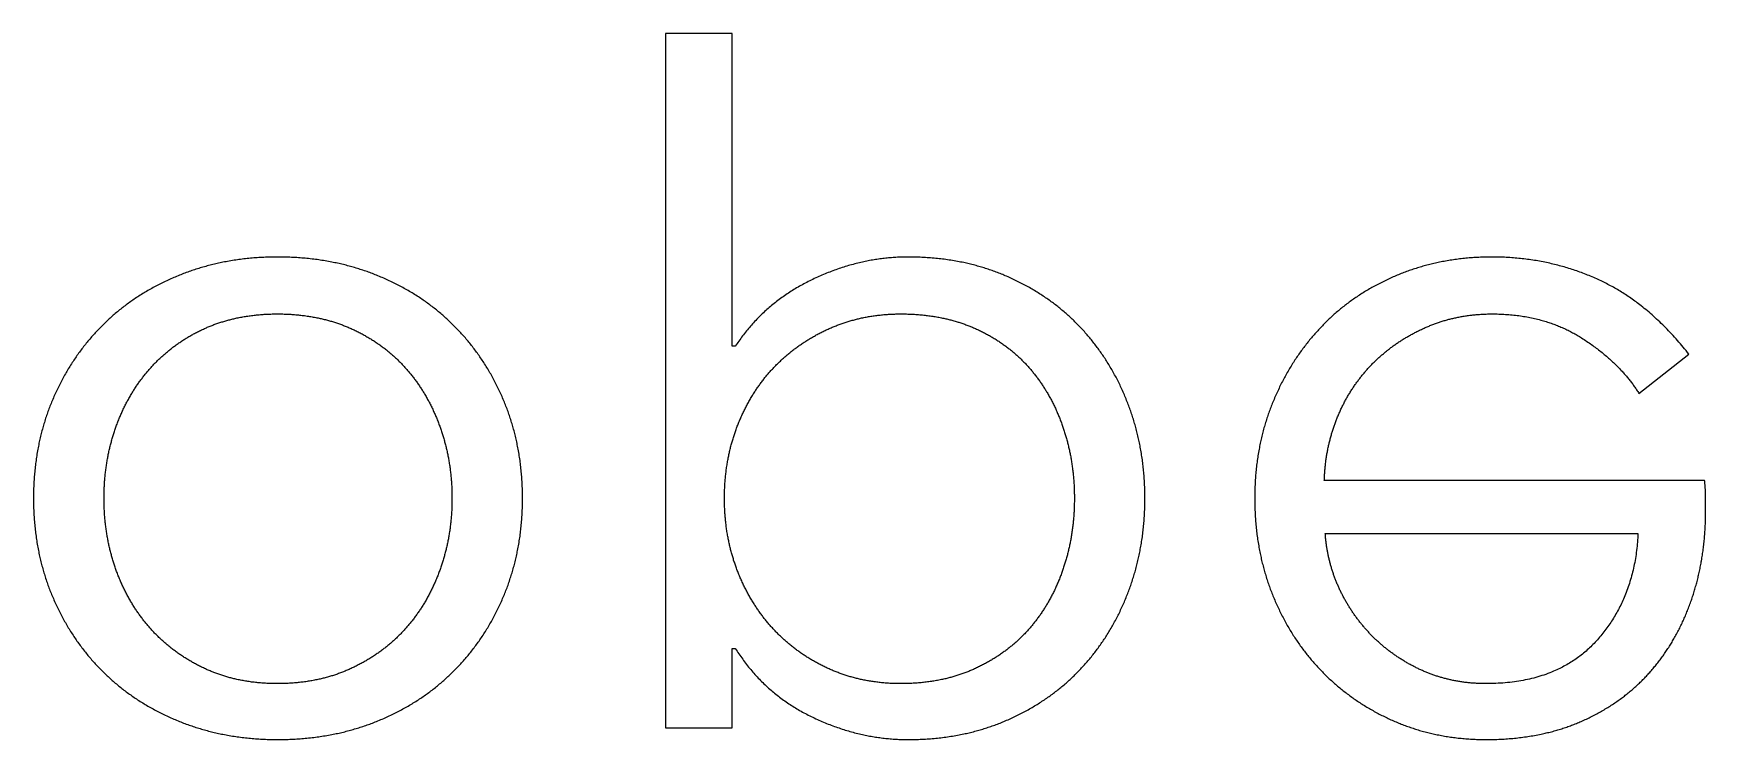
# Model space of a CAD drawing. Header units: millimetres. Extents: x -40 to 41.9, y -24 to 27.5.
# Drawn here: x -9.476 to -6.917, y -2.845 to -1.765 of the extents above; entities that cross this region are included whole.
import ezdxf

# ---------------------------------------------------------------- set-up
doc = ezdxf.new("R2010")
doc.units = ezdxf.units.MM

msp = doc.modelspace()

# ---------------------------------------------------------------- linework, layer by layer
for p, q in [((-8.4067, -1.7645), (-8.5087, -1.7645)), ((-8.5087, -1.7645), (-8.5087, -2.8265)), ((-8.4067, -1.7645), (-8.5087, -1.7645)), ((-8.4067, -1.7645, 0.05), (-8.5087, -1.7645, 0.05)), ((-8.5087, -1.7645, 0.05), (-8.5087, -1.7645)), ((-8.5087, -1.7645), (-8.5087, -2.8265)), ((-8.5087, -1.7645, 0.05), (-8.5087, -1.7645)), ((-8.5087, -1.7645, 0.05), (-8.5087, -2.8265, 0.05)), ((-8.5087, -1.7645, 0.05), (-8.5087, -2.8265, 0.05)), ((-8.4067, -1.7645, 0.05), (-8.5087, -1.7645, 0.05)), ((-8.4067, -2.243), (-8.4067, -1.7645)), ((-8.4067, -2.243), (-8.4067, -1.7645)), ((-8.4067, -2.243, 0.05), (-8.4067, -1.7645, 0.05)), ((-8.4067, -1.7645, 0.05), (-8.4067, -1.7645)), ((-8.4067, -1.7645, 0.05), (-8.4067, -1.7645)), ((-8.4067, -2.243, 0.05), (-8.4067, -1.7645, 0.05)), ((-9.1027, -2.1065, 0.05), (-9.1027, -2.1065)), ((-9.1027, -2.1065, 0.05), (-9.1027, -2.1065)), ((-8.1382, -2.1065, 0.05), (-8.1382, -2.1065)), ((-8.1382, -2.1065, 0.05), (-8.1382, -2.1065)), ((-7.2442, -2.1065, 0.05), (-7.2442, -2.1065)), ((-7.2442, -2.1065, 0.05), (-7.2442, -2.1065)), ((-9.2527, -2.1343, 0.05), (-9.2527, -2.1343)), ((-9.2527, -2.1343, 0.05), (-9.2527, -2.1343)), ((-8.9512, -2.1343, 0.05), (-8.9512, -2.1343)), ((-8.9512, -2.1343, 0.05), (-8.9512, -2.1343)), ((-8.286, -2.1418, 0.05), (-8.286, -2.1418)), ((-8.286, -2.1418, 0.05), (-8.286, -2.1418)), ((-7.989, -2.135, 0.05), (-7.989, -2.135)), ((-7.989, -2.135, 0.05), (-7.989, -2.135)), ((-7.389, -2.1343, 0.05), (-7.389, -2.1343)), ((-7.389, -2.1343, 0.05), (-7.389, -2.1343)), ((-7.0815, -2.141, 0.05), (-7.0815, -2.141)), ((-7.0815, -2.141, 0.05), (-7.0815, -2.141)), ((-9.1027, -2.1935), (-9.1027, -2.1935, 0.05)), ((-9.1027, -2.1935), (-9.1027, -2.1935, 0.05)), ((-8.1487, -2.1935), (-8.1487, -2.1935, 0.05)), ((-8.1487, -2.1935), (-8.1487, -2.1935, 0.05)), ((-7.2442, -2.1935, 0.05), (-7.2442, -2.1935)), ((-7.2442, -2.1935, 0.05), (-7.2442, -2.1935)), ((-9.3712, -2.2115, 0.05), (-9.3712, -2.2115)), ((-9.3712, -2.2115, 0.05), (-9.3712, -2.2115)), ((-9.213, -2.2152), (-9.213, -2.2152, 0.05)), ((-9.213, -2.2152), (-9.213, -2.2152, 0.05)), ((-8.9917, -2.2152), (-8.9917, -2.2152, 0.05)), ((-8.9917, -2.2152), (-8.9917, -2.2152, 0.05)), ((-8.8327, -2.2115, 0.05), (-8.8327, -2.2115)), ((-8.8327, -2.2115, 0.05), (-8.8327, -2.2115)), ((-8.2567, -2.2152), (-8.2567, -2.2152, 0.05)), ((-8.2567, -2.2152), (-8.2567, -2.2152, 0.05)), ((-8.0362, -2.2152), (-8.0362, -2.2152, 0.05)), ((-8.0362, -2.2152), (-8.0362, -2.2152, 0.05)), ((-7.875, -2.213, 0.05), (-7.875, -2.213)), ((-7.875, -2.213, 0.05), (-7.875, -2.213)), ((-7.5037, -2.2115, 0.05), (-7.5037, -2.2115)), ((-7.5037, -2.2115, 0.05), (-7.5037, -2.2115)), ((-7.3447, -2.2138, 0.05), (-7.3447, -2.2138)), ((-7.3447, -2.2138, 0.05), (-7.3447, -2.2138)), ((-8.4022, -2.243), (-8.4067, -2.243)), ((-8.4067, -2.243), (-8.4067, -2.243, 0.05)), ((-8.4022, -2.243), (-8.4067, -2.243)), ((-8.4022, -2.243, 0.05), (-8.4067, -2.243, 0.05)), ((-8.4067, -2.243), (-8.4067, -2.243, 0.05)), ((-8.4022, -2.243, 0.05), (-8.4067, -2.243, 0.05)), ((-8.4022, -2.243, 0.05), (-8.4022, -2.243)), ((-8.4022, -2.243, 0.05), (-8.4022, -2.243)), ((-7.107, -2.2302, 0.05), (-7.107, -2.2302)), ((-7.107, -2.2302, 0.05), (-7.107, -2.2302)), ((-9.2962, -2.2752), (-9.2962, -2.2752, 0.05)), ((-9.2962, -2.2752), (-9.2962, -2.2752, 0.05)), ((-8.9077, -2.2752), (-8.9077, -2.2752, 0.05)), ((-8.9077, -2.2752), (-8.9077, -2.2752, 0.05)), ((-8.3422, -2.2745), (-8.3422, -2.2745, 0.05)), ((-8.3422, -2.2745), (-8.3422, -2.2745, 0.05)), ((-7.953, -2.2752), (-7.953, -2.2752, 0.05)), ((-7.953, -2.2752), (-7.953, -2.2752, 0.05)), ((-7.4257, -2.2685, 0.05), (-7.4257, -2.2685)), ((-7.4257, -2.2685, 0.05), (-7.4257, -2.2685)), ((-7.0192, -2.315), (-6.9427, -2.255)), ((-7.0192, -2.315), (-6.9427, -2.255)), ((-7.0192, -2.315, 0.05), (-6.9427, -2.255, 0.05)), ((-7.0192, -2.315, 0.05), (-6.9427, -2.255, 0.05)), ((-6.9427, -2.255, 0.05), (-6.9427, -2.255)), ((-6.9427, -2.255, 0.05), (-6.9427, -2.255)), ((-9.4485, -2.3285, 0.05), (-9.4485, -2.3285)), ((-9.4485, -2.3285, 0.05), (-9.4485, -2.3285)), ((-8.7555, -2.3285, 0.05), (-8.7555, -2.3285)), ((-8.7555, -2.3285, 0.05), (-8.7555, -2.3285)), ((-7.5795, -2.3285, 0.05), (-7.5795, -2.3285)), ((-7.5795, -2.3285, 0.05), (-7.5795, -2.3285)), ((-7.0192, -2.315, 0.05), (-7.0192, -2.315)), ((-7.0192, -2.315, 0.05), (-7.0192, -2.315)), ((-7.8015, -2.33, 0.05), (-7.8015, -2.33)), ((-7.8015, -2.33, 0.05), (-7.8015, -2.33)), ((-7.4797, -2.3495, 0.05), (-7.4797, -2.3495)), ((-7.4797, -2.3495, 0.05), (-7.4797, -2.3495)), ((-9.3495, -2.3652), (-9.3495, -2.3652, 0.05)), ((-9.3495, -2.3652), (-9.3495, -2.3652, 0.05)), ((-8.8545, -2.3652), (-8.8545, -2.3652, 0.05)), ((-8.8545, -2.3652), (-8.8545, -2.3652, 0.05)), ((-8.3985, -2.3638), (-8.3985, -2.3638, 0.05)), ((-8.3985, -2.3638), (-8.3985, -2.3638, 0.05)), ((-7.9012, -2.3652), (-7.9012, -2.3652, 0.05)), ((-7.9012, -2.3652), (-7.9012, -2.3652, 0.05)), ((-6.9187, -2.4485), (-7.5007, -2.4485)), ((-6.9187, -2.4485), (-7.5007, -2.4485)), ((-6.9187, -2.4485, 0.05), (-7.5007, -2.4485, 0.05)), ((-7.5007, -2.4485, 0.05), (-7.5007, -2.4485)), ((-7.5007, -2.4485, 0.05), (-7.5007, -2.4485)), ((-6.9187, -2.4485, 0.05), (-7.5007, -2.4485, 0.05)), ((-6.9187, -2.4485, 0.05), (-6.9187, -2.4485)), ((-6.9187, -2.4485, 0.05), (-6.9187, -2.4485)), ((-9.4762, -2.4755, 0.05), (-9.4762, -2.4755)), ((-9.4762, -2.4755, 0.05), (-9.4762, -2.4755)), ((-9.3682, -2.4755), (-9.3682, -2.4755, 0.05)), ((-9.3682, -2.4755), (-9.3682, -2.4755, 0.05)), ((-8.8357, -2.4755, 0.05), (-8.8357, -2.4755)), ((-8.8357, -2.4755, 0.05), (-8.8357, -2.4755)), ((-8.7277, -2.4755), (-8.7277, -2.4755, 0.05)), ((-8.7277, -2.4755), (-8.7277, -2.4755, 0.05)), ((-8.4187, -2.4755), (-8.4187, -2.4755, 0.05)), ((-8.4187, -2.4755), (-8.4187, -2.4755, 0.05)), ((-7.8832, -2.4755, 0.05), (-7.8832, -2.4755)), ((-7.8832, -2.4755, 0.05), (-7.8832, -2.4755)), ((-7.7752, -2.4755, 0.05), (-7.7752, -2.4755)), ((-7.7752, -2.4755, 0.05), (-7.7752, -2.4755)), ((-7.6072, -2.4755, 0.05), (-7.6072, -2.4755)), ((-7.6072, -2.4755, 0.05), (-7.6072, -2.4755)), ((-6.9172, -2.474, 0.05), (-6.9172, -2.474)), ((-6.9172, -2.474, 0.05), (-6.9172, -2.474)), ((-6.9172, -2.4965), (-6.9172, -2.4965, 0.05)), ((-6.9172, -2.4965), (-6.9172, -2.4965, 0.05)), ((-7.4992, -2.5295), (-7.0207, -2.5295)), ((-7.4992, -2.5295), (-7.0207, -2.5295)), ((-7.4992, -2.5295, 0.05), (-7.0207, -2.5295, 0.05)), ((-7.4992, -2.5295, 0.05), (-7.4992, -2.5295)), ((-7.4992, -2.5295, 0.05), (-7.4992, -2.5295)), ((-7.4992, -2.5295, 0.05), (-7.0207, -2.5295, 0.05)), ((-7.0207, -2.5295, 0.05), (-7.0207, -2.5295)), ((-7.0207, -2.5295, 0.05), (-7.0207, -2.5295)), ((-9.3495, -2.5858), (-9.3495, -2.5858, 0.05)), ((-9.3495, -2.5858), (-9.3495, -2.5858, 0.05)), ((-8.8545, -2.5858), (-8.8545, -2.5858, 0.05)), ((-8.8545, -2.5858), (-8.8545, -2.5858, 0.05)), ((-8.3985, -2.5873), (-8.3985, -2.5873, 0.05)), ((-8.3985, -2.5873), (-8.3985, -2.5873, 0.05)), ((-7.9012, -2.5858), (-7.9012, -2.5858, 0.05)), ((-7.9012, -2.5858), (-7.9012, -2.5858, 0.05)), ((-9.4485, -2.6225, 0.05), (-9.4485, -2.6225)), ((-9.4485, -2.6225, 0.05), (-9.4485, -2.6225)), ((-8.7555, -2.6225, 0.05), (-8.7555, -2.6225)), ((-8.7555, -2.6225, 0.05), (-8.7555, -2.6225)), ((-7.8015, -2.621, 0.05), (-7.8015, -2.621)), ((-7.8015, -2.621, 0.05), (-7.8015, -2.621)), ((-7.5802, -2.6225, 0.05), (-7.5802, -2.6225)), ((-7.5802, -2.6225, 0.05), (-7.5802, -2.6225)), ((-7.4767, -2.6158), (-7.4767, -2.6158, 0.05)), ((-7.4767, -2.6158), (-7.4767, -2.6158, 0.05)), ((-6.939, -2.6315, 0.05), (-6.939, -2.6315)), ((-6.939, -2.6315, 0.05), (-6.939, -2.6315)), ((-9.2962, -2.6758), (-9.2962, -2.6758, 0.05)), ((-9.2962, -2.6758), (-9.2962, -2.6758, 0.05)), ((-8.9077, -2.6758), (-8.9077, -2.6758, 0.05)), ((-8.9077, -2.6758), (-8.9077, -2.6758, 0.05)), ((-8.3422, -2.6773), (-8.3422, -2.6773, 0.05)), ((-8.3422, -2.6773), (-8.3422, -2.6773, 0.05)), ((-7.953, -2.6758), (-7.953, -2.6758, 0.05)), ((-7.953, -2.6758), (-7.953, -2.6758, 0.05)), ((-8.4067, -2.8265), (-8.4067, -2.705)), ((-8.4067, -2.705), (-8.4022, -2.705)), ((-8.4067, -2.8265), (-8.4067, -2.705)), ((-8.4067, -2.8265, 0.05), (-8.4067, -2.705, 0.05)), ((-8.4067, -2.705, 0.05), (-8.4067, -2.705)), ((-8.4067, -2.705), (-8.4022, -2.705)), ((-8.4067, -2.705, 0.05), (-8.4067, -2.705)), ((-8.4067, -2.705, 0.05), (-8.4022, -2.705, 0.05)), ((-8.4067, -2.705, 0.05), (-8.4022, -2.705, 0.05)), ((-8.4067, -2.8265, 0.05), (-8.4067, -2.705, 0.05)), ((-8.4022, -2.705, 0.05), (-8.4022, -2.705)), ((-8.4022, -2.705, 0.05), (-8.4022, -2.705)), ((-7.4242, -2.6893, 0.05), (-7.4242, -2.6893)), ((-7.4242, -2.6893, 0.05), (-7.4242, -2.6893)), ((-7.0845, -2.6938, 0.05), (-7.0845, -2.6938)), ((-7.0845, -2.6938, 0.05), (-7.0845, -2.6938)), ((-9.213, -2.7365), (-9.213, -2.7365, 0.05)), ((-9.213, -2.7365), (-9.213, -2.7365, 0.05)), ((-8.9917, -2.7365), (-8.9917, -2.7365, 0.05)), ((-8.9917, -2.7365), (-8.9917, -2.7365, 0.05)), ((-8.2567, -2.7373), (-8.2567, -2.7373, 0.05)), ((-8.2567, -2.7373), (-8.2567, -2.7373, 0.05)), ((-8.0362, -2.7365), (-8.0362, -2.7365, 0.05)), ((-8.0362, -2.7365), (-8.0362, -2.7365, 0.05)), ((-7.875, -2.738, 0.05), (-7.875, -2.738)), ((-7.875, -2.738, 0.05), (-7.875, -2.738)), ((-9.3712, -2.7395, 0.05), (-9.3712, -2.7395)), ((-9.3712, -2.7395, 0.05), (-9.3712, -2.7395)), ((-9.1027, -2.759), (-9.1027, -2.759, 0.05)), ((-9.1027, -2.759), (-9.1027, -2.759, 0.05)), ((-8.8327, -2.7395, 0.05), (-8.8327, -2.7395)), ((-8.8327, -2.7395, 0.05), (-8.8327, -2.7395)), ((-8.1487, -2.759), (-8.1487, -2.759, 0.05)), ((-8.1487, -2.759), (-8.1487, -2.759, 0.05)), ((-7.5052, -2.7395, 0.05), (-7.5052, -2.7395)), ((-7.5052, -2.7395, 0.05), (-7.5052, -2.7395)), ((-7.3477, -2.7403, 0.05), (-7.3477, -2.7403)), ((-7.3477, -2.7403, 0.05), (-7.3477, -2.7403)), ((-7.2532, -2.759, 0.05), (-7.2532, -2.759)), ((-7.2532, -2.759, 0.05), (-7.2532, -2.759)), ((-7.0027, -2.7418, 0.05), (-7.0027, -2.7418)), ((-7.0027, -2.7418, 0.05), (-7.0027, -2.7418)), ((-8.286, -2.8093, 0.05), (-8.286, -2.8093)), ((-8.286, -2.8093, 0.05), (-8.286, -2.8093)), ((-9.2527, -2.8168, 0.05), (-9.2527, -2.8168)), ((-9.2527, -2.8168, 0.05), (-9.2527, -2.8168)), ((-8.9512, -2.8168, 0.05), (-8.9512, -2.8168)), ((-8.9512, -2.8168, 0.05), (-8.9512, -2.8168)), ((-8.5087, -2.8265), (-8.4067, -2.8265)), ((-8.5087, -2.8265, 0.05), (-8.5087, -2.8265)), ((-8.5087, -2.8265), (-8.4067, -2.8265)), ((-8.5087, -2.8265, 0.05), (-8.5087, -2.8265)), ((-8.5087, -2.8265, 0.05), (-8.4067, -2.8265, 0.05)), ((-8.5087, -2.8265, 0.05), (-8.4067, -2.8265, 0.05)), ((-8.4067, -2.8265, 0.05), (-8.4067, -2.8265)), ((-8.4067, -2.8265, 0.05), (-8.4067, -2.8265)), ((-7.989, -2.816, 0.05), (-7.989, -2.816)), ((-7.989, -2.816, 0.05), (-7.989, -2.816)), ((-7.3927, -2.8168, 0.05), (-7.3927, -2.8168)), ((-7.3927, -2.8168, 0.05), (-7.3927, -2.8168)), ((-7.1077, -2.8168, 0.05), (-7.1077, -2.8168)), ((-7.1077, -2.8168, 0.05), (-7.1077, -2.8168)), ((-9.1027, -2.8445, 0.05), (-9.1027, -2.8445)), ((-9.1027, -2.8445, 0.05), (-9.1027, -2.8445)), ((-8.1382, -2.8445, 0.05), (-8.1382, -2.8445)), ((-8.1382, -2.8445, 0.05), (-8.1382, -2.8445)), ((-7.2532, -2.8445, 0.05), (-7.2532, -2.8445)), ((-7.2532, -2.8445, 0.05), (-7.2532, -2.8445))]:
    msp.add_line(p, q)
for points in [[(-9.1027, -2.1065), (-9.1837, -2.1065), (-9.2527, -2.1343)], [(-9.1027, -2.1065), (-9.1837, -2.1065), (-9.2527, -2.1343)], [(-9.1027, -2.1065, 0.05), (-9.1837, -2.1065, 0.05), (-9.2527, -2.1343, 0.05)], [(-9.1027, -2.1065, 0.05), (-9.1837, -2.1065, 0.05), (-9.2527, -2.1343, 0.05)], [(-8.9512, -2.1343), (-9.0202, -2.1065), (-9.1027, -2.1065)], [(-8.9512, -2.1343), (-9.0202, -2.1065), (-9.1027, -2.1065)], [(-8.9512, -2.1343, 0.05), (-9.0202, -2.1065, 0.05), (-9.1027, -2.1065, 0.05)], [(-8.9512, -2.1343, 0.05), (-9.0202, -2.1065, 0.05), (-9.1027, -2.1065, 0.05)], [(-8.1382, -2.1065), (-8.2132, -2.1065), (-8.286, -2.1418)], [(-8.1382, -2.1065), (-8.2132, -2.1065), (-8.286, -2.1418)], [(-8.1382, -2.1065, 0.05), (-8.2132, -2.1065, 0.05), (-8.286, -2.1418, 0.05)], [(-8.1382, -2.1065, 0.05), (-8.2132, -2.1065, 0.05), (-8.286, -2.1418, 0.05)], [(-7.989, -2.135), (-8.0557, -2.1065), (-8.1382, -2.1065)], [(-7.989, -2.135), (-8.0557, -2.1065), (-8.1382, -2.1065)], [(-7.989, -2.135, 0.05), (-8.0557, -2.1065, 0.05), (-8.1382, -2.1065, 0.05)], [(-7.989, -2.135, 0.05), (-8.0557, -2.1065, 0.05), (-8.1382, -2.1065, 0.05)], [(-7.2442, -2.1065), (-7.3222, -2.1065), (-7.389, -2.1343)], [(-7.2442, -2.1065), (-7.3222, -2.1065), (-7.389, -2.1343)], [(-7.2442, -2.1065, 0.05), (-7.3222, -2.1065, 0.05), (-7.389, -2.1343, 0.05)], [(-7.2442, -2.1065, 0.05), (-7.3222, -2.1065, 0.05), (-7.389, -2.1343, 0.05)], [(-7.0815, -2.141), (-7.1572, -2.1065), (-7.2442, -2.1065)], [(-7.0815, -2.141), (-7.1572, -2.1065), (-7.2442, -2.1065)], [(-7.0815, -2.141, 0.05), (-7.1572, -2.1065, 0.05), (-7.2442, -2.1065, 0.05)], [(-7.0815, -2.141, 0.05), (-7.1572, -2.1065, 0.05), (-7.2442, -2.1065, 0.05)], [(-9.2527, -2.1343), (-9.3217, -2.162), (-9.3712, -2.2115)], [(-9.2527, -2.1343), (-9.3217, -2.162), (-9.3712, -2.2115)], [(-9.2527, -2.1343, 0.05), (-9.3217, -2.162, 0.05), (-9.3712, -2.2115, 0.05)], [(-9.2527, -2.1343, 0.05), (-9.3217, -2.162, 0.05), (-9.3712, -2.2115, 0.05)], [(-8.8327, -2.2115), (-8.8822, -2.162), (-8.9512, -2.1343)], [(-8.8327, -2.2115), (-8.8822, -2.162), (-8.9512, -2.1343)], [(-8.8327, -2.2115, 0.05), (-8.8822, -2.162, 0.05), (-8.9512, -2.1343, 0.05)], [(-8.8327, -2.2115, 0.05), (-8.8822, -2.162, 0.05), (-8.9512, -2.1343, 0.05)], [(-8.286, -2.1418), (-8.3587, -2.177), (-8.4022, -2.243)], [(-8.286, -2.1418), (-8.3587, -2.177), (-8.4022, -2.243)], [(-8.286, -2.1418, 0.05), (-8.3587, -2.177, 0.05), (-8.4022, -2.243, 0.05)], [(-8.286, -2.1418, 0.05), (-8.3587, -2.177, 0.05), (-8.4022, -2.243, 0.05)], [(-7.875, -2.213), (-7.9222, -2.1635), (-7.989, -2.135)], [(-7.875, -2.213), (-7.9222, -2.1635), (-7.989, -2.135)], [(-7.875, -2.213, 0.05), (-7.9222, -2.1635, 0.05), (-7.989, -2.135, 0.05)], [(-7.875, -2.213, 0.05), (-7.9222, -2.1635, 0.05), (-7.989, -2.135, 0.05)], [(-7.389, -2.1343), (-7.4557, -2.162), (-7.5037, -2.2115)], [(-7.389, -2.1343), (-7.4557, -2.162), (-7.5037, -2.2115)], [(-7.389, -2.1343, 0.05), (-7.4557, -2.162, 0.05), (-7.5037, -2.2115, 0.05)], [(-7.389, -2.1343, 0.05), (-7.4557, -2.162, 0.05), (-7.5037, -2.2115, 0.05)], [(-6.9427, -2.255), (-7.0057, -2.1755), (-7.0815, -2.141)], [(-6.9427, -2.255), (-7.0057, -2.1755), (-7.0815, -2.141)], [(-6.9427, -2.255, 0.05), (-7.0057, -2.1755, 0.05), (-7.0815, -2.141, 0.05)], [(-6.9427, -2.255, 0.05), (-7.0057, -2.1755, 0.05), (-7.0815, -2.141, 0.05)], [(-9.213, -2.2152), (-9.1642, -2.1935), (-9.1027, -2.1935)], [(-9.213, -2.2152), (-9.1642, -2.1935), (-9.1027, -2.1935)], [(-9.213, -2.2152, 0.05), (-9.1642, -2.1935, 0.05), (-9.1027, -2.1935, 0.05)], [(-9.213, -2.2152, 0.05), (-9.1642, -2.1935, 0.05), (-9.1027, -2.1935, 0.05)], [(-9.1027, -2.1935), (-9.0412, -2.1935), (-8.9917, -2.2152)], [(-9.1027, -2.1935), (-9.0412, -2.1935), (-8.9917, -2.2152)], [(-9.1027, -2.1935, 0.05), (-9.0412, -2.1935, 0.05), (-8.9917, -2.2152, 0.05)], [(-9.1027, -2.1935, 0.05), (-9.0412, -2.1935, 0.05), (-8.9917, -2.2152, 0.05)], [(-8.2567, -2.2152), (-8.2072, -2.1935), (-8.1487, -2.1935)], [(-8.2567, -2.2152), (-8.2072, -2.1935), (-8.1487, -2.1935)], [(-8.2567, -2.2152, 0.05), (-8.2072, -2.1935, 0.05), (-8.1487, -2.1935, 0.05)], [(-8.2567, -2.2152, 0.05), (-8.2072, -2.1935, 0.05), (-8.1487, -2.1935, 0.05)], [(-8.1487, -2.1935), (-8.0857, -2.1935), (-8.0362, -2.2152)], [(-8.1487, -2.1935), (-8.0857, -2.1935), (-8.0362, -2.2152)], [(-8.1487, -2.1935, 0.05), (-8.0857, -2.1935, 0.05), (-8.0362, -2.2152, 0.05)], [(-8.1487, -2.1935, 0.05), (-8.0857, -2.1935, 0.05), (-8.0362, -2.2152, 0.05)], [(-7.3447, -2.2138), (-7.2982, -2.1935), (-7.2442, -2.1935)], [(-7.3447, -2.2138), (-7.2982, -2.1935), (-7.2442, -2.1935)], [(-7.3447, -2.2138, 0.05), (-7.2982, -2.1935, 0.05), (-7.2442, -2.1935, 0.05)], [(-7.3447, -2.2138, 0.05), (-7.2982, -2.1935, 0.05), (-7.2442, -2.1935, 0.05)], [(-7.2442, -2.1935), (-7.1647, -2.1935), (-7.107, -2.2302)], [(-7.2442, -2.1935), (-7.1647, -2.1935), (-7.107, -2.2302)], [(-7.2442, -2.1935, 0.05), (-7.1647, -2.1935, 0.05), (-7.107, -2.2302, 0.05)], [(-7.2442, -2.1935, 0.05), (-7.1647, -2.1935, 0.05), (-7.107, -2.2302, 0.05)], [(-9.3712, -2.2115), (-9.4207, -2.261), (-9.4485, -2.3285)], [(-9.3712, -2.2115), (-9.4207, -2.261), (-9.4485, -2.3285)], [(-9.3712, -2.2115, 0.05), (-9.4207, -2.261, 0.05), (-9.4485, -2.3285, 0.05)], [(-9.3712, -2.2115, 0.05), (-9.4207, -2.261, 0.05), (-9.4485, -2.3285, 0.05)], [(-9.2962, -2.2752), (-9.2617, -2.237), (-9.213, -2.2152)], [(-9.2962, -2.2752), (-9.2617, -2.237), (-9.213, -2.2152)], [(-9.2962, -2.2752, 0.05), (-9.2617, -2.237, 0.05), (-9.213, -2.2152, 0.05)], [(-9.2962, -2.2752, 0.05), (-9.2617, -2.237, 0.05), (-9.213, -2.2152, 0.05)], [(-8.9917, -2.2152), (-8.9422, -2.237), (-8.9077, -2.2752)], [(-8.9917, -2.2152), (-8.9422, -2.237), (-8.9077, -2.2752)], [(-8.9917, -2.2152, 0.05), (-8.9422, -2.237, 0.05), (-8.9077, -2.2752, 0.05)], [(-8.9917, -2.2152, 0.05), (-8.9422, -2.237, 0.05), (-8.9077, -2.2752, 0.05)], [(-8.7555, -2.3285), (-8.7832, -2.261), (-8.8327, -2.2115)], [(-8.7555, -2.3285), (-8.7832, -2.261), (-8.8327, -2.2115)], [(-8.7555, -2.3285, 0.05), (-8.7832, -2.261, 0.05), (-8.8327, -2.2115, 0.05)], [(-8.7555, -2.3285, 0.05), (-8.7832, -2.261, 0.05), (-8.8327, -2.2115, 0.05)], [(-8.3422, -2.2745), (-8.3062, -2.237), (-8.2567, -2.2152)], [(-8.3422, -2.2745), (-8.3062, -2.237), (-8.2567, -2.2152)], [(-8.3422, -2.2745, 0.05), (-8.3062, -2.237, 0.05), (-8.2567, -2.2152, 0.05)], [(-8.3422, -2.2745, 0.05), (-8.3062, -2.237, 0.05), (-8.2567, -2.2152, 0.05)], [(-8.0362, -2.2152), (-7.9867, -2.237), (-7.953, -2.2752)], [(-8.0362, -2.2152), (-7.9867, -2.237), (-7.953, -2.2752)], [(-8.0362, -2.2152, 0.05), (-7.9867, -2.237, 0.05), (-7.953, -2.2752, 0.05)], [(-8.0362, -2.2152, 0.05), (-7.9867, -2.237, 0.05), (-7.953, -2.2752, 0.05)], [(-7.8015, -2.33), (-7.8277, -2.2625), (-7.875, -2.213)], [(-7.8015, -2.33), (-7.8277, -2.2625), (-7.875, -2.213)], [(-7.8015, -2.33, 0.05), (-7.8277, -2.2625, 0.05), (-7.875, -2.213, 0.05)], [(-7.8015, -2.33, 0.05), (-7.8277, -2.2625, 0.05), (-7.875, -2.213, 0.05)], [(-7.5037, -2.2115), (-7.5517, -2.261), (-7.5795, -2.3285)], [(-7.5037, -2.2115), (-7.5517, -2.261), (-7.5795, -2.3285)], [(-7.5037, -2.2115, 0.05), (-7.5517, -2.261, 0.05), (-7.5795, -2.3285, 0.05)], [(-7.5037, -2.2115, 0.05), (-7.5517, -2.261, 0.05), (-7.5795, -2.3285, 0.05)], [(-7.4257, -2.2685), (-7.3912, -2.234), (-7.3447, -2.2138)], [(-7.4257, -2.2685), (-7.3912, -2.234), (-7.3447, -2.2138)], [(-7.4257, -2.2685, 0.05), (-7.3912, -2.234, 0.05), (-7.3447, -2.2138, 0.05)], [(-7.4257, -2.2685, 0.05), (-7.3912, -2.234, 0.05), (-7.3447, -2.2138, 0.05)], [(-7.107, -2.2302), (-7.0492, -2.267), (-7.0192, -2.315)], [(-7.107, -2.2302), (-7.0492, -2.267), (-7.0192, -2.315)], [(-7.107, -2.2302, 0.05), (-7.0492, -2.267, 0.05), (-7.0192, -2.315, 0.05)], [(-7.107, -2.2302, 0.05), (-7.0492, -2.267, 0.05), (-7.0192, -2.315, 0.05)], [(-9.3495, -2.3652), (-9.3307, -2.3135), (-9.2962, -2.2752)], [(-9.3495, -2.3652), (-9.3307, -2.3135), (-9.2962, -2.2752)], [(-9.3495, -2.3652, 0.05), (-9.3307, -2.3135, 0.05), (-9.2962, -2.2752, 0.05)], [(-9.3495, -2.3652, 0.05), (-9.3307, -2.3135, 0.05), (-9.2962, -2.2752, 0.05)], [(-8.9077, -2.2752), (-8.8732, -2.3135), (-8.8545, -2.3652)], [(-8.9077, -2.2752), (-8.8732, -2.3135), (-8.8545, -2.3652)], [(-8.9077, -2.2752, 0.05), (-8.8732, -2.3135, 0.05), (-8.8545, -2.3652, 0.05)], [(-8.9077, -2.2752, 0.05), (-8.8732, -2.3135, 0.05), (-8.8545, -2.3652, 0.05)], [(-8.3985, -2.3638), (-8.3782, -2.312), (-8.3422, -2.2745)], [(-8.3985, -2.3638), (-8.3782, -2.312), (-8.3422, -2.2745)], [(-8.3985, -2.3638, 0.05), (-8.3782, -2.312, 0.05), (-8.3422, -2.2745, 0.05)], [(-8.3985, -2.3638, 0.05), (-8.3782, -2.312, 0.05), (-8.3422, -2.2745, 0.05)], [(-7.953, -2.2752), (-7.9192, -2.3135), (-7.9012, -2.3652)], [(-7.953, -2.2752), (-7.9192, -2.3135), (-7.9012, -2.3652)], [(-7.953, -2.2752, 0.05), (-7.9192, -2.3135, 0.05), (-7.9012, -2.3652, 0.05)], [(-7.953, -2.2752, 0.05), (-7.9192, -2.3135, 0.05), (-7.9012, -2.3652, 0.05)], [(-7.4797, -2.3495), (-7.4602, -2.303), (-7.4257, -2.2685)], [(-7.4797, -2.3495), (-7.4602, -2.303), (-7.4257, -2.2685)], [(-7.4797, -2.3495, 0.05), (-7.4602, -2.303, 0.05), (-7.4257, -2.2685, 0.05)], [(-7.4797, -2.3495, 0.05), (-7.4602, -2.303, 0.05), (-7.4257, -2.2685, 0.05)], [(-9.4485, -2.3285), (-9.4762, -2.396), (-9.4762, -2.4755)], [(-9.4485, -2.3285), (-9.4762, -2.396), (-9.4762, -2.4755)], [(-9.4485, -2.3285, 0.05), (-9.4762, -2.396, 0.05), (-9.4762, -2.4755, 0.05)], [(-9.4485, -2.3285, 0.05), (-9.4762, -2.396, 0.05), (-9.4762, -2.4755, 0.05)], [(-8.7277, -2.4755), (-8.7277, -2.396), (-8.7555, -2.3285)], [(-8.7277, -2.4755), (-8.7277, -2.396), (-8.7555, -2.3285)], [(-8.7277, -2.4755, 0.05), (-8.7277, -2.396, 0.05), (-8.7555, -2.3285, 0.05)], [(-8.7277, -2.4755, 0.05), (-8.7277, -2.396, 0.05), (-8.7555, -2.3285, 0.05)], [(-7.5795, -2.3285), (-7.6072, -2.396), (-7.6072, -2.4755)], [(-7.5795, -2.3285), (-7.6072, -2.396), (-7.6072, -2.4755)], [(-7.5795, -2.3285, 0.05), (-7.6072, -2.396, 0.05), (-7.6072, -2.4755, 0.05)], [(-7.5795, -2.3285, 0.05), (-7.6072, -2.396, 0.05), (-7.6072, -2.4755, 0.05)], [(-7.7752, -2.4755), (-7.7752, -2.3975), (-7.8015, -2.33)], [(-7.7752, -2.4755), (-7.7752, -2.3975), (-7.8015, -2.33)], [(-7.7752, -2.4755, 0.05), (-7.7752, -2.3975, 0.05), (-7.8015, -2.33, 0.05)], [(-7.7752, -2.4755, 0.05), (-7.7752, -2.3975, 0.05), (-7.8015, -2.33, 0.05)], [(-7.5007, -2.4485), (-7.4992, -2.396), (-7.4797, -2.3495)], [(-7.5007, -2.4485), (-7.4992, -2.396), (-7.4797, -2.3495)], [(-7.5007, -2.4485, 0.05), (-7.4992, -2.396, 0.05), (-7.4797, -2.3495, 0.05)], [(-7.5007, -2.4485, 0.05), (-7.4992, -2.396, 0.05), (-7.4797, -2.3495, 0.05)], [(-9.3682, -2.4755), (-9.3682, -2.417), (-9.3495, -2.3652)], [(-9.3682, -2.4755), (-9.3682, -2.417), (-9.3495, -2.3652)], [(-9.3682, -2.4755, 0.05), (-9.3682, -2.417, 0.05), (-9.3495, -2.3652, 0.05)], [(-9.3682, -2.4755, 0.05), (-9.3682, -2.417, 0.05), (-9.3495, -2.3652, 0.05)], [(-8.8545, -2.3652), (-8.8357, -2.417), (-8.8357, -2.4755)], [(-8.8545, -2.3652), (-8.8357, -2.417), (-8.8357, -2.4755)], [(-8.8545, -2.3652, 0.05), (-8.8357, -2.417, 0.05), (-8.8357, -2.4755, 0.05)], [(-8.8545, -2.3652, 0.05), (-8.8357, -2.417, 0.05), (-8.8357, -2.4755, 0.05)], [(-8.4187, -2.4755), (-8.4187, -2.4155), (-8.3985, -2.3638)], [(-8.4187, -2.4755), (-8.4187, -2.4155), (-8.3985, -2.3638)], [(-8.4187, -2.4755, 0.05), (-8.4187, -2.4155, 0.05), (-8.3985, -2.3638, 0.05)], [(-8.4187, -2.4755, 0.05), (-8.4187, -2.4155, 0.05), (-8.3985, -2.3638, 0.05)], [(-7.9012, -2.3652), (-7.8832, -2.417), (-7.8832, -2.4755)], [(-7.9012, -2.3652), (-7.8832, -2.417), (-7.8832, -2.4755)], [(-7.9012, -2.3652, 0.05), (-7.8832, -2.417, 0.05), (-7.8832, -2.4755, 0.05)], [(-7.9012, -2.3652, 0.05), (-7.8832, -2.417, 0.05), (-7.8832, -2.4755, 0.05)], [(-6.9172, -2.474), (-6.9172, -2.462), (-6.9187, -2.4485)], [(-6.9172, -2.474), (-6.9172, -2.462), (-6.9187, -2.4485)], [(-6.9172, -2.474, 0.05), (-6.9172, -2.462, 0.05), (-6.9187, -2.4485, 0.05)], [(-6.9172, -2.474, 0.05), (-6.9172, -2.462, 0.05), (-6.9187, -2.4485, 0.05)], [(-9.4762, -2.4755), (-9.4762, -2.555), (-9.4485, -2.6225)], [(-9.4762, -2.4755), (-9.4762, -2.555), (-9.4485, -2.6225)], [(-9.4762, -2.4755, 0.05), (-9.4762, -2.555, 0.05), (-9.4485, -2.6225, 0.05)], [(-9.4762, -2.4755, 0.05), (-9.4762, -2.555, 0.05), (-9.4485, -2.6225, 0.05)], [(-9.3495, -2.5858), (-9.3682, -2.534), (-9.3682, -2.4755)], [(-9.3495, -2.5858), (-9.3682, -2.534), (-9.3682, -2.4755)], [(-9.3495, -2.5858, 0.05), (-9.3682, -2.534, 0.05), (-9.3682, -2.4755, 0.05)], [(-9.3495, -2.5858, 0.05), (-9.3682, -2.534, 0.05), (-9.3682, -2.4755, 0.05)], [(-8.8357, -2.4755), (-8.8357, -2.534), (-8.8545, -2.5858)], [(-8.8357, -2.4755), (-8.8357, -2.534), (-8.8545, -2.5858)], [(-8.8357, -2.4755, 0.05), (-8.8357, -2.534, 0.05), (-8.8545, -2.5858, 0.05)], [(-8.8357, -2.4755, 0.05), (-8.8357, -2.534, 0.05), (-8.8545, -2.5858, 0.05)], [(-8.7555, -2.6225), (-8.7277, -2.555), (-8.7277, -2.4755)], [(-8.7555, -2.6225), (-8.7277, -2.555), (-8.7277, -2.4755)], [(-8.7555, -2.6225, 0.05), (-8.7277, -2.555, 0.05), (-8.7277, -2.4755, 0.05)], [(-8.7555, -2.6225, 0.05), (-8.7277, -2.555, 0.05), (-8.7277, -2.4755, 0.05)], [(-8.3985, -2.5873), (-8.4187, -2.5355), (-8.4187, -2.4755)], [(-8.3985, -2.5873), (-8.4187, -2.5355), (-8.4187, -2.4755)], [(-8.3985, -2.5873, 0.05), (-8.4187, -2.5355, 0.05), (-8.4187, -2.4755, 0.05)], [(-8.3985, -2.5873, 0.05), (-8.4187, -2.5355, 0.05), (-8.4187, -2.4755, 0.05)], [(-7.8832, -2.4755), (-7.8832, -2.534), (-7.9012, -2.5858)], [(-7.8832, -2.4755), (-7.8832, -2.534), (-7.9012, -2.5858)], [(-7.8832, -2.4755, 0.05), (-7.8832, -2.534, 0.05), (-7.9012, -2.5858, 0.05)], [(-7.8832, -2.4755, 0.05), (-7.8832, -2.534, 0.05), (-7.9012, -2.5858, 0.05)], [(-7.8015, -2.621), (-7.7752, -2.5535), (-7.7752, -2.4755)], [(-7.8015, -2.621), (-7.7752, -2.5535), (-7.7752, -2.4755)], [(-7.8015, -2.621, 0.05), (-7.7752, -2.5535, 0.05), (-7.7752, -2.4755, 0.05)], [(-7.8015, -2.621, 0.05), (-7.7752, -2.5535, 0.05), (-7.7752, -2.4755, 0.05)], [(-7.6072, -2.4755), (-7.6072, -2.555), (-7.5802, -2.6225)], [(-7.6072, -2.4755), (-7.6072, -2.555), (-7.5802, -2.6225)], [(-7.6072, -2.4755, 0.05), (-7.6072, -2.555, 0.05), (-7.5802, -2.6225, 0.05)], [(-7.6072, -2.4755, 0.05), (-7.6072, -2.555, 0.05), (-7.5802, -2.6225, 0.05)], [(-6.9172, -2.4965), (-6.9172, -2.486), (-6.9172, -2.474)], [(-6.9172, -2.4965), (-6.9172, -2.486), (-6.9172, -2.474)], [(-6.9172, -2.4965, 0.05), (-6.9172, -2.486, 0.05), (-6.9172, -2.474, 0.05)], [(-6.9172, -2.4965, 0.05), (-6.9172, -2.486, 0.05), (-6.9172, -2.474, 0.05)], [(-6.939, -2.6315), (-6.9172, -2.5685), (-6.9172, -2.4965)], [(-6.939, -2.6315), (-6.9172, -2.5685), (-6.9172, -2.4965)], [(-6.939, -2.6315, 0.05), (-6.9172, -2.5685, 0.05), (-6.9172, -2.4965, 0.05)], [(-6.939, -2.6315, 0.05), (-6.9172, -2.5685, 0.05), (-6.9172, -2.4965, 0.05)], [(-7.4767, -2.6158), (-7.4962, -2.5745), (-7.4992, -2.5295)], [(-7.4767, -2.6158), (-7.4962, -2.5745), (-7.4992, -2.5295)], [(-7.4767, -2.6158, 0.05), (-7.4962, -2.5745, 0.05), (-7.4992, -2.5295, 0.05)], [(-7.4767, -2.6158, 0.05), (-7.4962, -2.5745, 0.05), (-7.4992, -2.5295, 0.05)], [(-7.0207, -2.5295), (-7.0252, -2.6285), (-7.0845, -2.6938)], [(-7.0207, -2.5295), (-7.0252, -2.6285), (-7.0845, -2.6938)], [(-7.0207, -2.5295, 0.05), (-7.0252, -2.6285, 0.05), (-7.0845, -2.6938, 0.05)], [(-7.0207, -2.5295, 0.05), (-7.0252, -2.6285, 0.05), (-7.0845, -2.6938, 0.05)], [(-9.2962, -2.6758), (-9.3307, -2.6375), (-9.3495, -2.5858)], [(-9.2962, -2.6758), (-9.3307, -2.6375), (-9.3495, -2.5858)], [(-9.2962, -2.6758, 0.05), (-9.3307, -2.6375, 0.05), (-9.3495, -2.5858, 0.05)], [(-9.2962, -2.6758, 0.05), (-9.3307, -2.6375, 0.05), (-9.3495, -2.5858, 0.05)], [(-8.8545, -2.5858), (-8.8732, -2.6375), (-8.9077, -2.6758)], [(-8.8545, -2.5858), (-8.8732, -2.6375), (-8.9077, -2.6758)], [(-8.8545, -2.5858, 0.05), (-8.8732, -2.6375, 0.05), (-8.9077, -2.6758, 0.05)], [(-8.8545, -2.5858, 0.05), (-8.8732, -2.6375, 0.05), (-8.9077, -2.6758, 0.05)], [(-8.3422, -2.6773), (-8.3782, -2.639), (-8.3985, -2.5873)], [(-8.3422, -2.6773), (-8.3782, -2.639), (-8.3985, -2.5873)], [(-8.3422, -2.6773, 0.05), (-8.3782, -2.639, 0.05), (-8.3985, -2.5873, 0.05)], [(-8.3422, -2.6773, 0.05), (-8.3782, -2.639, 0.05), (-8.3985, -2.5873, 0.05)], [(-7.9012, -2.5858), (-7.9192, -2.6375), (-7.953, -2.6758)], [(-7.9012, -2.5858), (-7.9192, -2.6375), (-7.953, -2.6758)], [(-7.9012, -2.5858, 0.05), (-7.9192, -2.6375, 0.05), (-7.953, -2.6758, 0.05)], [(-7.9012, -2.5858, 0.05), (-7.9192, -2.6375, 0.05), (-7.953, -2.6758, 0.05)], [(-9.4485, -2.6225), (-9.4207, -2.69), (-9.3712, -2.7395)], [(-9.4485, -2.6225), (-9.4207, -2.69), (-9.3712, -2.7395)], [(-9.4485, -2.6225, 0.05), (-9.4207, -2.69, 0.05), (-9.3712, -2.7395, 0.05)], [(-9.4485, -2.6225, 0.05), (-9.4207, -2.69, 0.05), (-9.3712, -2.7395, 0.05)], [(-8.8327, -2.7395), (-8.7832, -2.69), (-8.7555, -2.6225)], [(-8.8327, -2.7395), (-8.7832, -2.69), (-8.7555, -2.6225)], [(-8.8327, -2.7395, 0.05), (-8.7832, -2.69, 0.05), (-8.7555, -2.6225, 0.05)], [(-8.8327, -2.7395, 0.05), (-8.7832, -2.69, 0.05), (-8.7555, -2.6225, 0.05)], [(-7.875, -2.738), (-7.8277, -2.6885), (-7.8015, -2.621)], [(-7.875, -2.738), (-7.8277, -2.6885), (-7.8015, -2.621)], [(-7.875, -2.738, 0.05), (-7.8277, -2.6885, 0.05), (-7.8015, -2.621, 0.05)], [(-7.875, -2.738, 0.05), (-7.8277, -2.6885, 0.05), (-7.8015, -2.621, 0.05)], [(-7.5802, -2.6225), (-7.5532, -2.69), (-7.5052, -2.7395)], [(-7.5802, -2.6225), (-7.5532, -2.69), (-7.5052, -2.7395)], [(-7.5802, -2.6225, 0.05), (-7.5532, -2.69, 0.05), (-7.5052, -2.7395, 0.05)], [(-7.5802, -2.6225, 0.05), (-7.5532, -2.69, 0.05), (-7.5052, -2.7395, 0.05)], [(-7.4242, -2.6893), (-7.4572, -2.657), (-7.4767, -2.6158)], [(-7.4242, -2.6893), (-7.4572, -2.657), (-7.4767, -2.6158)], [(-7.4242, -2.6893, 0.05), (-7.4572, -2.657, 0.05), (-7.4767, -2.6158, 0.05)], [(-7.4242, -2.6893, 0.05), (-7.4572, -2.657, 0.05), (-7.4767, -2.6158, 0.05)], [(-7.0027, -2.7418), (-6.9607, -2.6945), (-6.939, -2.6315)], [(-7.0027, -2.7418), (-6.9607, -2.6945), (-6.939, -2.6315)], [(-7.0027, -2.7418, 0.05), (-6.9607, -2.6945, 0.05), (-6.939, -2.6315, 0.05)], [(-7.0027, -2.7418, 0.05), (-6.9607, -2.6945, 0.05), (-6.939, -2.6315, 0.05)], [(-9.213, -2.7365), (-9.2617, -2.714), (-9.2962, -2.6758)], [(-9.213, -2.7365), (-9.2617, -2.714), (-9.2962, -2.6758)], [(-9.213, -2.7365, 0.05), (-9.2617, -2.714, 0.05), (-9.2962, -2.6758, 0.05)], [(-9.213, -2.7365, 0.05), (-9.2617, -2.714, 0.05), (-9.2962, -2.6758, 0.05)], [(-8.9077, -2.6758), (-8.9422, -2.714), (-8.9917, -2.7365)], [(-8.9077, -2.6758), (-8.9422, -2.714), (-8.9917, -2.7365)], [(-8.9077, -2.6758, 0.05), (-8.9422, -2.714, 0.05), (-8.9917, -2.7365, 0.05)], [(-8.9077, -2.6758, 0.05), (-8.9422, -2.714, 0.05), (-8.9917, -2.7365, 0.05)], [(-8.2567, -2.7373), (-8.3062, -2.7155), (-8.3422, -2.6773)], [(-8.2567, -2.7373), (-8.3062, -2.7155), (-8.3422, -2.6773)], [(-8.2567, -2.7373, 0.05), (-8.3062, -2.7155, 0.05), (-8.3422, -2.6773, 0.05)], [(-8.2567, -2.7373, 0.05), (-8.3062, -2.7155, 0.05), (-8.3422, -2.6773, 0.05)], [(-7.953, -2.6758), (-7.9867, -2.714), (-8.0362, -2.7365)], [(-7.953, -2.6758), (-7.9867, -2.714), (-8.0362, -2.7365)], [(-7.953, -2.6758, 0.05), (-7.9867, -2.714, 0.05), (-8.0362, -2.7365, 0.05)], [(-7.953, -2.6758, 0.05), (-7.9867, -2.714, 0.05), (-8.0362, -2.7365, 0.05)], [(-8.4022, -2.705), (-8.3587, -2.774), (-8.286, -2.8093)], [(-8.4022, -2.705), (-8.3587, -2.774), (-8.286, -2.8093)], [(-8.4022, -2.705, 0.05), (-8.3587, -2.774, 0.05), (-8.286, -2.8093, 0.05)], [(-8.4022, -2.705, 0.05), (-8.3587, -2.774, 0.05), (-8.286, -2.8093, 0.05)], [(-7.3477, -2.7403), (-7.3912, -2.7215), (-7.4242, -2.6893)], [(-7.3477, -2.7403), (-7.3912, -2.7215), (-7.4242, -2.6893)], [(-7.3477, -2.7403, 0.05), (-7.3912, -2.7215, 0.05), (-7.4242, -2.6893, 0.05)], [(-7.3477, -2.7403, 0.05), (-7.3912, -2.7215, 0.05), (-7.4242, -2.6893, 0.05)], [(-7.0845, -2.6938), (-7.1437, -2.759), (-7.2532, -2.759)], [(-7.0845, -2.6938), (-7.1437, -2.759), (-7.2532, -2.759)], [(-7.0845, -2.6938, 0.05), (-7.1437, -2.759, 0.05), (-7.2532, -2.759, 0.05)], [(-7.0845, -2.6938, 0.05), (-7.1437, -2.759, 0.05), (-7.2532, -2.759, 0.05)], [(-9.1027, -2.759), (-9.1642, -2.759), (-9.213, -2.7365)], [(-9.1027, -2.759), (-9.1642, -2.759), (-9.213, -2.7365)], [(-9.1027, -2.759, 0.05), (-9.1642, -2.759, 0.05), (-9.213, -2.7365, 0.05)], [(-9.1027, -2.759, 0.05), (-9.1642, -2.759, 0.05), (-9.213, -2.7365, 0.05)], [(-8.9917, -2.7365), (-9.0412, -2.759), (-9.1027, -2.759)], [(-8.9917, -2.7365), (-9.0412, -2.759), (-9.1027, -2.759)], [(-8.9917, -2.7365, 0.05), (-9.0412, -2.759, 0.05), (-9.1027, -2.759, 0.05)], [(-8.9917, -2.7365, 0.05), (-9.0412, -2.759, 0.05), (-9.1027, -2.759, 0.05)], [(-8.1487, -2.759), (-8.2072, -2.759), (-8.2567, -2.7373)], [(-8.1487, -2.759), (-8.2072, -2.759), (-8.2567, -2.7373)], [(-8.1487, -2.759, 0.05), (-8.2072, -2.759, 0.05), (-8.2567, -2.7373, 0.05)], [(-8.1487, -2.759, 0.05), (-8.2072, -2.759, 0.05), (-8.2567, -2.7373, 0.05)], [(-8.0362, -2.7365), (-8.0857, -2.759), (-8.1487, -2.759)], [(-8.0362, -2.7365), (-8.0857, -2.759), (-8.1487, -2.759)], [(-8.0362, -2.7365, 0.05), (-8.0857, -2.759, 0.05), (-8.1487, -2.759, 0.05)], [(-8.0362, -2.7365, 0.05), (-8.0857, -2.759, 0.05), (-8.1487, -2.759, 0.05)], [(-7.989, -2.816), (-7.9222, -2.7875), (-7.875, -2.738)], [(-7.989, -2.816), (-7.9222, -2.7875), (-7.875, -2.738)], [(-7.989, -2.816, 0.05), (-7.9222, -2.7875, 0.05), (-7.875, -2.738, 0.05)], [(-7.989, -2.816, 0.05), (-7.9222, -2.7875, 0.05), (-7.875, -2.738, 0.05)], [(-9.3712, -2.7395), (-9.3217, -2.789), (-9.2527, -2.8168)], [(-9.3712, -2.7395), (-9.3217, -2.789), (-9.2527, -2.8168)], [(-9.3712, -2.7395, 0.05), (-9.3217, -2.789, 0.05), (-9.2527, -2.8168, 0.05)], [(-9.3712, -2.7395, 0.05), (-9.3217, -2.789, 0.05), (-9.2527, -2.8168, 0.05)], [(-8.9512, -2.8168), (-8.8822, -2.789), (-8.8327, -2.7395)], [(-8.9512, -2.8168), (-8.8822, -2.789), (-8.8327, -2.7395)], [(-8.9512, -2.8168, 0.05), (-8.8822, -2.789, 0.05), (-8.8327, -2.7395, 0.05)], [(-8.9512, -2.8168, 0.05), (-8.8822, -2.789, 0.05), (-8.8327, -2.7395, 0.05)], [(-7.5052, -2.7395), (-7.4572, -2.789), (-7.3927, -2.8168)], [(-7.5052, -2.7395), (-7.4572, -2.789), (-7.3927, -2.8168)], [(-7.5052, -2.7395, 0.05), (-7.4572, -2.789, 0.05), (-7.3927, -2.8168, 0.05)], [(-7.5052, -2.7395, 0.05), (-7.4572, -2.789, 0.05), (-7.3927, -2.8168, 0.05)], [(-7.2532, -2.759), (-7.3042, -2.759), (-7.3477, -2.7403)], [(-7.2532, -2.759), (-7.3042, -2.759), (-7.3477, -2.7403)], [(-7.2532, -2.759, 0.05), (-7.3042, -2.759, 0.05), (-7.3477, -2.7403, 0.05)], [(-7.2532, -2.759, 0.05), (-7.3042, -2.759, 0.05), (-7.3477, -2.7403, 0.05)], [(-7.1077, -2.8168), (-7.0447, -2.789), (-7.0027, -2.7418)], [(-7.1077, -2.8168), (-7.0447, -2.789), (-7.0027, -2.7418)], [(-7.1077, -2.8168, 0.05), (-7.0447, -2.789, 0.05), (-7.0027, -2.7418, 0.05)], [(-7.1077, -2.8168, 0.05), (-7.0447, -2.789, 0.05), (-7.0027, -2.7418, 0.05)], [(-8.286, -2.8093), (-8.2132, -2.8445), (-8.1382, -2.8445)], [(-8.286, -2.8093), (-8.2132, -2.8445), (-8.1382, -2.8445)], [(-8.286, -2.8093, 0.05), (-8.2132, -2.8445, 0.05), (-8.1382, -2.8445, 0.05)], [(-8.286, -2.8093, 0.05), (-8.2132, -2.8445, 0.05), (-8.1382, -2.8445, 0.05)], [(-9.2527, -2.8168), (-9.1837, -2.8445), (-9.1027, -2.8445)], [(-9.2527, -2.8168), (-9.1837, -2.8445), (-9.1027, -2.8445)], [(-9.2527, -2.8168, 0.05), (-9.1837, -2.8445, 0.05), (-9.1027, -2.8445, 0.05)], [(-9.2527, -2.8168, 0.05), (-9.1837, -2.8445, 0.05), (-9.1027, -2.8445, 0.05)], [(-9.1027, -2.8445), (-9.0202, -2.8445), (-8.9512, -2.8168)], [(-9.1027, -2.8445), (-9.0202, -2.8445), (-8.9512, -2.8168)], [(-9.1027, -2.8445, 0.05), (-9.0202, -2.8445, 0.05), (-8.9512, -2.8168, 0.05)], [(-9.1027, -2.8445, 0.05), (-9.0202, -2.8445, 0.05), (-8.9512, -2.8168, 0.05)], [(-8.1382, -2.8445), (-8.0557, -2.8445), (-7.989, -2.816)], [(-8.1382, -2.8445), (-8.0557, -2.8445), (-7.989, -2.816)], [(-8.1382, -2.8445, 0.05), (-8.0557, -2.8445, 0.05), (-7.989, -2.816, 0.05)], [(-8.1382, -2.8445, 0.05), (-8.0557, -2.8445, 0.05), (-7.989, -2.816, 0.05)], [(-7.3927, -2.8168), (-7.3282, -2.8445), (-7.2532, -2.8445)], [(-7.3927, -2.8168), (-7.3282, -2.8445), (-7.2532, -2.8445)], [(-7.3927, -2.8168, 0.05), (-7.3282, -2.8445, 0.05), (-7.2532, -2.8445, 0.05)], [(-7.3927, -2.8168, 0.05), (-7.3282, -2.8445, 0.05), (-7.2532, -2.8445, 0.05)], [(-7.2532, -2.8445), (-7.1707, -2.8445), (-7.1077, -2.8168)], [(-7.2532, -2.8445), (-7.1707, -2.8445), (-7.1077, -2.8168)], [(-7.2532, -2.8445, 0.05), (-7.1707, -2.8445, 0.05), (-7.1077, -2.8168, 0.05)], [(-7.2532, -2.8445, 0.05), (-7.1707, -2.8445, 0.05), (-7.1077, -2.8168, 0.05)]]:
    msp.add_open_spline(points, degree=2)

doc.saveas('drawing.dxf')
